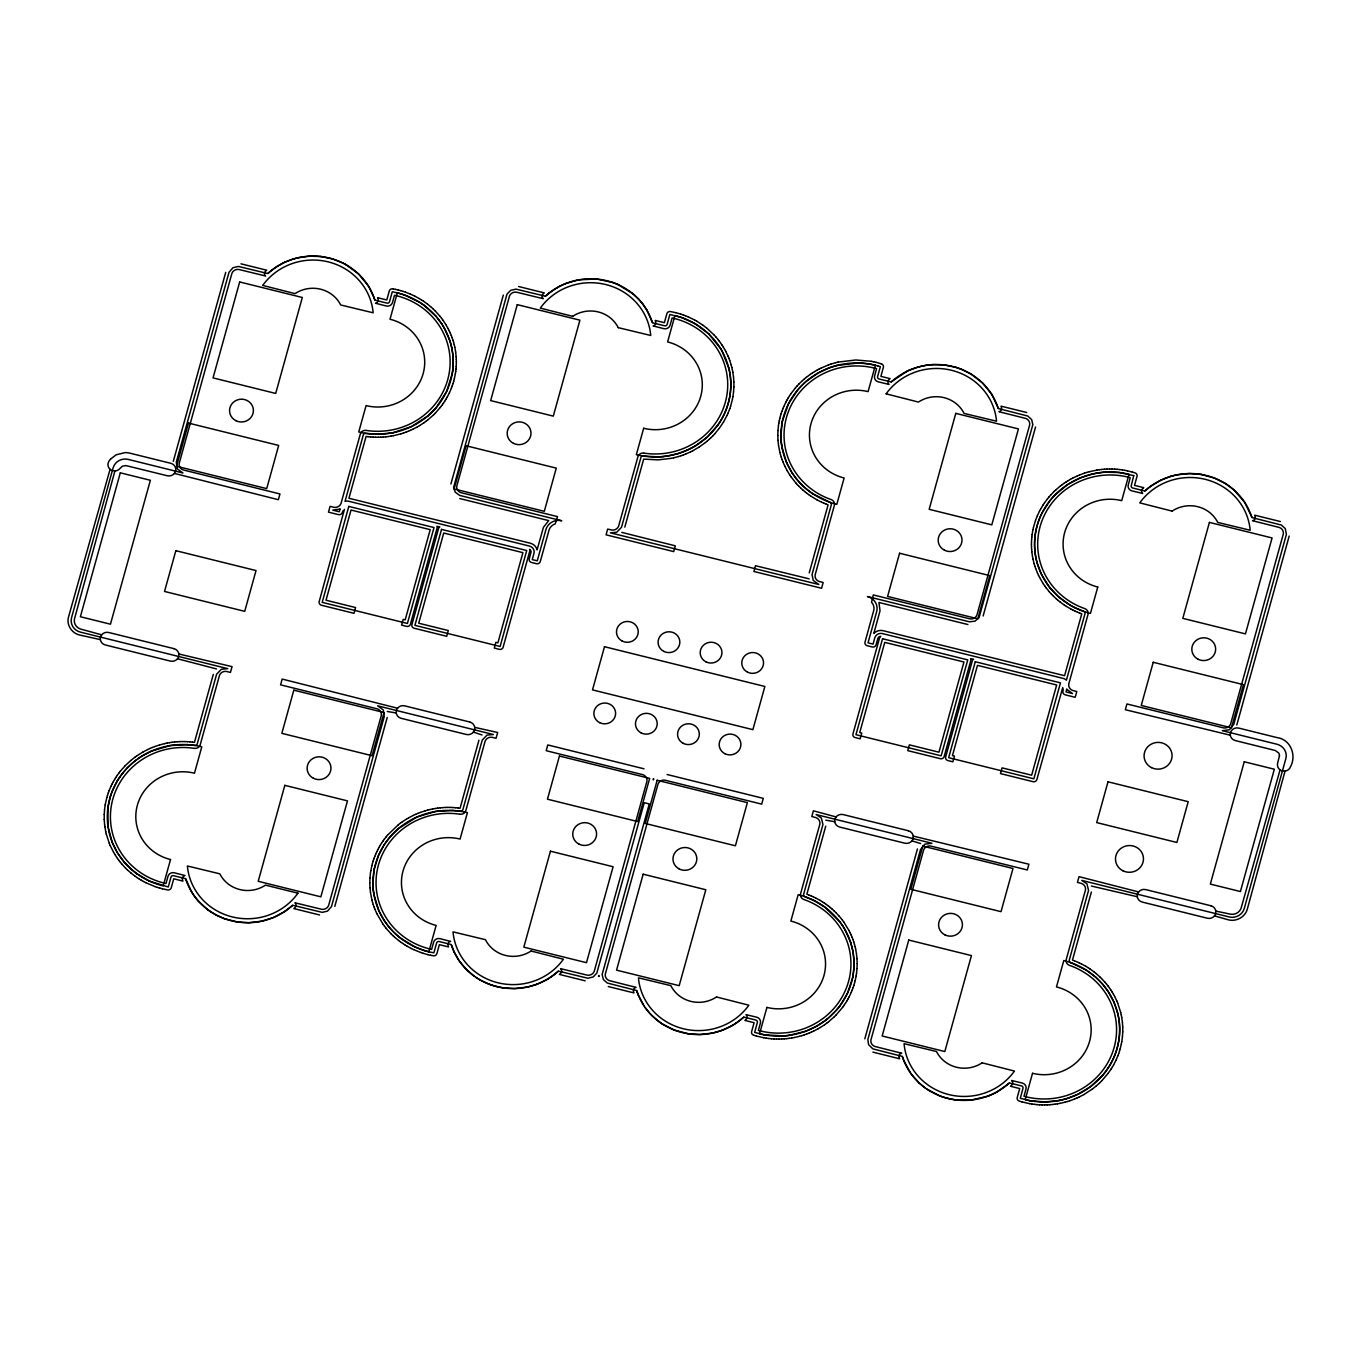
<?xml version="1.0" encoding="UTF-8"?>
<svg xmlns="http://www.w3.org/2000/svg" width="1361" height="1361" viewBox="0 0 1361 1361"><rect width="100%" height="100%" fill="white"/><g stroke="black" fill="none" stroke-linecap="round" stroke-linejoin="round"><path stroke-width="1.5" d="M104.219 814.61L104.236 819.373M369.801 882.796L369.954 878.032M372.914 882.813L374.326 868.811M453.196 364.153L452.856 354.796M456.343 361.856L456.19 366.619M733.902 386.864L733.885 382.101M777.811 435.367L777.965 430.603M780.925 435.384L782.32 421.4M854.027 965.987L854.062 963.656M857.175 963.69L857.022 968.454M1031.451 544.4L1031.485 542.086M1122.757 1031.859L1122.74 1027.096M104.236 814.49L104.542 809.727M453.077 366.5L453.196 364.187M733.902 386.983L733.579 391.747M854.027 966.021L853.092 975.344M1031.485 541.95L1031.604 539.636M1122.757 1031.995L1122.434 1036.759M369.971 877.896L370.447 873.15M452.89 368.848L453.077 366.534M455.986 369.069L456.173 366.755M777.965 430.467L778.441 425.721M857.022 968.59L856.528 973.336M1031.604 539.5L1031.808 537.187M104.559 809.591L105.188 804.861M107.927 807.6L107.961 826.331L112.18 842.221M452.618 371.179L452.89 368.882M455.697 371.502L455.969 369.188M733.562 391.883L732.933 396.612M1031.808 537.068L1032.08 534.754M1122.434 1036.878L1121.787 1041.607M1279.442 755.899L1277.639 763.113A6.737 6.448 -3.8 0 0 1282.419 770.972A6.737 6.448 -3.8 0 0 1290.67 766.345C1296.744 754.93 1290.347 739.244 1276.958 737.577L1238.714 728.084A6.737 6.448 -3.8 0 0 1230.463 732.711A6.737 6.448 -3.8 0 0 1235.244 740.554L1275.24 750.489L1278.694 752.99A5.682 5.427 -3.8 0 1 1279.442 755.899M107.927 807.566L110.479 796.1M370.464 873.013L370.821 870.717M452.26 373.509L452.601 371.213M455.34 373.918L455.68 371.621M778.458 425.585L778.815 423.288M856.171 975.752L856.511 973.455M1032.097 534.618L1032.897 529.922M105.222 804.742L106.787 797.665M452.243 373.543L446.612 391.509L436.286 407.517M455.306 374.054L454.353 378.732M370.838 870.598L371.791 865.919M732.473 399.028L732.899 396.731M778.832 423.169L779.258 420.889M852.649 977.657L853.092 975.378M856.154 975.888L855.184 980.566M1121.328 1044.023L1121.77 1041.743M374.326 868.794L378.579 855.303L384.159 844.807M732.456 399.147L730.636 406.156M779.292 420.753L779.802 418.49M782.337 421.366L788.58 403.571L797.869 389.705M852.649 977.691L847.444 993.343L840.094 1005.592M864.813 1038.851L917.45 848.924M1032.931 529.786L1033.441 527.524M1121.311 1044.159L1120.188 1048.804M453.74 381.114L454.319 378.868M371.825 865.783L372.421 863.537M779.819 418.354L780.414 416.109M854.572 982.948L855.15 980.686M1033.475 527.387L1035.517 520.446M173.306 461.328L225.722 272.37M213.32 674.341L194.453 742.357L192.599 742.119M397.344 292.853L390.012 319.24A46.682 44.59 -3.8 0 1 423.152 373.594A46.682 44.59 -3.8 0 1 366.075 405.595L358.743 431.964A75.195 71.844 -3.8 0 0 450.712 380.434A75.195 71.844 -3.8 0 0 397.344 292.853L392.274 291.781L389.535 301.683A2.076 1.973 -3.8 0 1 387 303.112L375.959 300.373A2.076 1.973 -3.8 0 1 374.513 299.063L374.02 297.617M450.899 484.023L503.315 295.065M334.806 906.409L387.222 717.451M478.936 740.197L460.069 808.23L458.215 807.975M428.817 951.798L436.132 925.412A46.682 44.59 -3.8 0 1 403.009 871.057A46.682 44.59 -3.8 0 1 460.086 839.056L467.401 812.67A75.195 71.844 -3.8 0 0 375.432 864.218A75.195 71.844 -3.8 0 0 428.817 951.798L424.122 950.471M624.801 527.132L643.685 459.116L658.316 459.865L671.024 458.385M809.234 572.862L828.1 504.846L826.365 504.199M875.395 365.241L868.08 391.628A46.682 44.59 -3.8 0 0 811.003 423.628A46.682 44.59 -3.8 0 0 844.126 477.983L836.811 504.37A75.195 71.844 -3.8 0 1 783.443 416.789A75.195 71.844 -3.8 0 1 875.395 365.241L868.199 363.812M825.736 826.178L806.869 894.211L808.604 894.857M983.135 615.989L1035.551 427.031M1091.369 892.05L1072.485 960.066L1074.237 960.713M1236.792 725.022L1289.19 536.064M106.838 797.546L107.485 795.317M453.043 383.479L453.706 381.233M372.455 863.401L373.101 861.173M780.448 415.973L781.112 413.744M853.874 985.313L854.538 983.067M1119.491 1051.168L1120.154 1048.94M107.536 795.181L108.268 792.97M110.496 796.066L112.061 791.643M452.26 385.809L453.009 383.598M373.152 861.054L373.884 858.842M729.853 408.504L730.602 406.293M781.146 413.625L781.877 411.413M853.092 987.644L853.84 985.432M1118.708 1053.499L1119.457 1051.287M108.319 792.851L109.118 790.656M451.41 388.123L452.226 385.929M373.935 858.706L374.734 856.528M729.819 408.623L728.067 413.098M781.929 411.277L782.745 409.1M852.241 989.957L853.058 987.763M1035.568 520.31L1037.32 515.836M1117.857 1055.813L1118.674 1053.635M109.169 790.537L111.075 786.114M112.061 791.609L117.284 780.976M451.359 388.242L449.47 392.666M374.785 856.392L375.67 854.232M782.779 408.963L783.664 406.803M851.305 992.237L852.19 990.076M1117.806 1055.932L1115.918 1060.355M375.721 854.113L376.691 851.986M727.063 415.36L728.016 413.217M783.732 406.684L785.773 402.329M1037.371 515.717L1039.413 511.362M1041.182 514.747C1034.122 529.667 1032.608 547.122 1037.167 562.995M851.254 992.356L849.213 996.728M111.126 785.995L112.163 783.902M449.402 392.785L447.208 397.072M376.742 851.867L377.78 849.757M726.995 415.479L723.576 421.91M1041.199 514.713L1042.237 512.604M1115.867 1060.474L1113.655 1064.778M112.214 783.783L113.32 781.707M377.831 849.638L378.936 847.563M785.824 402.21L786.93 400.134M1039.481 511.243L1040.587 509.167M1042.237 512.587L1049.977 500.593M848.039 998.906L849.145 996.847M113.388 781.588L114.562 779.564M445.966 399.232L447.14 397.191M379.004 847.461L380.178 845.419M786.998 400.032L788.172 397.99M1040.638 509.065L1043.121 504.914M846.814 1001.067L847.988 999.025M1109.708 1065.493C1119.065 1050.012 1122.093 1030.804 1117.687 1013.23M1112.43 1066.922L1113.604 1064.88M114.63 779.445L115.872 777.454M117.301 780.959L118.543 778.951M444.656 401.342L445.898 399.334M380.246 845.3L381.488 843.31M723.508 422.029L719.425 428.12M788.24 397.871L789.482 395.881M845.504 1003.176L846.746 1001.169M1109.691 1065.527L1105.727 1071.464M1111.12 1069.031L1112.362 1067.041M115.94 777.335L117.25 775.379M118.56 778.934L119.87 776.961M443.278 403.417L444.588 401.444M381.556 843.191L382.866 841.234M384.176 844.79L389.875 837.134M718.251 424.513C729.564 408.385 733.664 387.358 728.833 368.219M789.55 395.762L790.86 393.805M1043.189 504.795L1044.499 502.838M844.109 1005.252L845.419 1003.278M1111.035 1069.151L1108.279 1073.131M117.318 775.26L118.696 773.354M119.887 776.944L122.728 773.116M441.832 405.442L443.21 403.519M382.951 841.132L384.312 839.21M718.234 424.53L707.176 437.119L695.505 445.796M790.945 393.703L795.419 387.868M653.858 779.019L653.263 779.87L653.178 778.849M598.398 976.313L598.993 975.463L599.095 976.483M1044.585 502.736L1047.477 498.841M842.663 1007.276L844.041 1005.354M118.781 773.252L120.227 771.364M440.318 407.415L441.747 405.544M384.397 839.108L385.844 837.236M719.34 428.222L714.661 433.921M840.077 1005.626L837.117 1009.352M842.578 1007.378L836.198 1014.898M1104.264 1073.353L1105.693 1071.481M1108.211 1073.234L1101.815 1080.753M120.295 771.262L125.178 765.733M122.745 773.099L127.492 767.706M440.232 407.517L435.35 413.063M385.929 837.134L387.426 835.297M1047.562 498.738L1049.059 496.901M1049.994 500.559L1054.741 495.166M1102.733 1075.207L1104.23 1073.387M174.429 473.424L278.359 499.708L279.958 493.958L183.157 469.919A6.227 5.937 -3.8 0 1 179.193 463.42L231.931 273.289A6.227 5.937 -3.8 0 1 238.753 269.461L265.616 276.011A3.368 3.215 -3.8 0 1 265.514 271.23L266.671 270.193L240.982 263.83M101.667 634.838L80.333 628.986A9.34 8.915 -3.8 0 1 74.396 619.238L114.902 470.991M177.525 658.758L216.535 668.949M344.418 509.405L319.189 601.613A3.113 2.977 -3.8 0 0 321.4 605.237L353.979 613.318L355.578 607.55L326.011 600.218L351.019 510.035L430.212 529.667L405.187 619.85L403.179 619.357L401.58 625.107L406.599 626.366A3.113 2.977 -3.8 0 0 410.41 624.223L437.017 528.289A3.113 2.977 -3.8 0 0 436.847 526.282L439.824 526.928A3.113 2.977 -3.8 0 0 438.514 528.663L411.907 624.597A3.113 2.977 -3.8 0 0 414.118 628.221L446.697 636.302L448.296 630.534L418.729 623.219L443.737 533.019L522.913 552.651L497.905 642.851L495.897 642.341L494.298 648.108L499.317 649.35A3.113 2.977 -3.8 0 0 503.128 647.207L529.735 551.273A3.113 2.977 -3.8 0 0 529.667 549.555L529.565 549.317A3.113 2.977 -3.8 0 1 531.028 552.311L529.242 558.844A3.113 2.977 -3.8 0 0 531.453 562.467L536.455 563.709A3.113 2.977 -3.8 0 0 540.266 561.583L549.215 529.514A9.85 9.408 -3.8 0 1 555.254 523.866L557.551 516.636L460.75 492.597A6.227 5.937 -3.8 0 1 456.786 486.115L509.524 295.966A6.227 5.937 -3.8 0 1 516.346 292.156L543.209 298.688A3.368 3.215 -3.8 0 1 543.107 293.925L544.264 292.887L518.575 286.508M436.269 407.551L427.762 416.024M397.548 708.213L282.169 679.071L280.57 684.838L377.371 708.877A6.227 5.937 -3.8 0 1 381.335 715.359L328.596 905.507A6.227 5.937 -3.8 0 1 321.774 909.318L294.912 902.785A3.368 3.215 -3.8 0 1 295.014 907.549L293.857 908.587L319.563 914.966M473.407 732.116L482.015 734.957M387.511 835.195L398.246 824.834M389.892 837.1L398.399 828.611M795.505 387.766L797.07 385.997M797.886 389.671L804.572 382.781M1049.144 496.799L1050.709 495.03M836.062 816.94L813.402 810.799L811.802 816.549L815.902 817.604A6.227 5.937 -3.8 0 1 819.866 824.103L800.591 893.735A5.189 4.951 -3.8 0 0 803.568 899.383A7.503 7.162 -3.8 0 0 804.113 899.587A72.082 68.867 -3.8 0 1 847.546 984.769A72.082 68.867 -3.8 0 1 760.374 1030.923L758.383 1030.396L760.408 1023.098A5.189 4.951 -3.8 0 0 756.835 1017.228L745.964 1014.625A3.368 3.215 -3.8 0 1 746.066 1019.389L744.909 1020.427L754.096 1022.706L751.595 1031.74A3.113 2.977 -3.8 0 0 753.433 1035.143L753.807 1035.279M911.938 840.86L920.682 843.548M837.1 1009.386L828.594 1017.858M1138.613 891.948L1079.018 876.654L1077.436 882.404L1081.519 883.459A6.227 5.937 -3.8 0 1 1085.483 889.958L1066.241 959.454A5.189 4.951 -3.8 0 0 1069.185 965.238A7.503 7.162 -3.8 0 0 1069.729 965.442A72.082 68.867 -3.8 0 1 1113.162 1050.624A72.082 68.867 -3.8 0 1 1026.007 1096.779L1023.999 1096.251L1026.024 1088.953A5.189 4.951 -3.8 0 0 1022.451 1083.101L1011.58 1080.481A3.368 3.215 -3.8 0 1 1011.682 1085.244L1010.525 1086.282L1019.712 1088.562L1017.194 1097.647A3.113 2.977 -3.8 0 0 1019.049 1100.998L1021.873 1101.866M1214.488 915.868L1228.285 919.815C1236.111 921.941 1245.23 917.127 1247.305 909.148L1285.039 771.109M1102.716 1075.241L1090.416 1086.741M712.96 435.741L714.576 434.023M797.172 385.895L798.788 384.159M1050.811 494.928L1054.214 491.423M433.581 414.833L435.265 413.149M125.263 765.631L130.673 760.578M127.509 767.689L134.637 761.224M711.174 437.527L712.858 435.843M798.89 384.057L802.395 380.672M1054.758 495.149L1067.824 484.431L1080.804 477.694M834.412 1016.667L836.096 1014.983M1100.028 1082.522L1101.712 1080.855M433.478 414.935L427.898 419.817M709.336 439.246L711.071 437.613M621.739 532.372L675.328 545.846L673.729 551.596L606.07 534.822L607.669 529.072L611.769 530.058A6.227 5.937 -3.8 0 0 618.592 526.231L637.952 456.615A5.189 4.951 -3.8 0 1 643.685 453.094M1054.299 491.321L1056.051 489.705M834.327 1016.752L828.73 1021.652M1099.943 1082.624L1096.303 1085.908M1008.144 1084.019L1008.535 1083.662A2.076 1.973 -3.8 0 1 1010.474 1083.203L1021.516 1085.925A2.076 1.973 -3.8 0 1 1022.979 1088.341L1020.291 1098.276L1029.971 1100.692M707.448 440.896L709.234 439.331M802.497 380.57L804.3 379.004M804.589 382.764L806.392 381.199M1056.136 489.603L1059.879 486.438M1008.144 1084.019L997.052 1091.845M1147.68 488.582L1145.707 490.283A2.076 1.973 -3.8 0 1 1143.767 490.743L1132.726 488.021A2.076 1.973 -3.8 0 1 1131.263 485.605L1133.764 475.618M427.728 416.058L411.464 426.588L392.904 432.764M130.775 760.493L134.637 757.431M705.491 442.495L707.346 440.981M804.402 378.919L806.239 377.405M806.41 381.165L818.352 372.897L829.444 367.776M398.416 828.594L416.908 817.042M826.722 1019.406L828.56 1017.875M1096.2 1085.993L1092.356 1089.055M271.451 270.465L268.661 272.812A2.076 1.973 -3.8 0 1 266.722 273.289L238.396 266.433L233.037 267.675L229.039 272.217L176.318 462.077L177.287 468.899L182.952 472.982L128.308 459.423A12.453 11.892 -3.8 0 0 113.082 467.963L71.572 617.622A12.453 11.892 -3.8 0 0 80.401 632.116L227.78 668.659L221.435 669.221L216.637 674.171L197.209 743.974A2.076 1.973 -3.8 0 1 194.844 745.437L192.156 745.062M549.044 293.142L546.254 295.507A2.076 1.973 -3.8 0 1 544.315 295.966L515.989 289.127L510.715 290.318L506.99 294.095L453.604 487.442L455.374 492.325L459.712 495.421L561.77 520.77A12.964 12.385 -3.8 0 0 545.914 529.65L537.255 560.834L532.253 559.592L533.971 553.349A6.227 5.937 -3.8 0 0 529.565 546.101L348.637 501.239A6.227 5.937 -3.8 0 0 345.031 501.392L363.319 434.805A2.076 1.973 -3.8 0 1 365.684 433.359L378.205 434.261M1147.697 488.565L1150.998 486.03M271.468 270.448L276.555 266.807M549.061 293.142L550.712 291.883M553.876 974.833L557.483 971.839A2.076 1.973 -3.8 0 1 559.422 971.363L587.85 978.219L593.124 976.977L596.798 973.149L644.246 802.684L649.265 803.943L602.123 974.561L603.399 979.597L607.295 983.033L635.621 990.247A2.076 1.973 -3.8 0 1 637.067 991.557L637.22 992.05M739.312 1020.801L742.919 1017.807A2.076 1.973 -3.8 0 1 744.858 1017.33L755.899 1020.069A2.076 1.973 -3.8 0 1 757.362 1022.485L754.657 1032.404L764.355 1034.836M425.908 421.349L427.796 419.903M343.244 510.494L342.309 512.485A3.113 2.977 -3.8 0 1 338.498 514.628L328.477 512.144L330.077 506.377L334.177 507.364A6.227 5.937 -3.8 0 0 340.999 503.536L360.359 433.921A5.189 4.951 -3.8 0 1 366.092 430.399M134.671 761.207L138.533 758.332M705.389 442.58L699.333 446.935M806.341 377.32L810.305 374.394M398.348 824.749L400.253 823.286M1059.981 486.353L1061.886 484.89M824.8 1020.869L826.688 1019.423M826.739 1023.183L828.628 1021.737M553.859 974.833L550.473 977.266M739.295 1020.818L735.91 1023.251M550.712 291.866L556.836 287.834M423.849 422.829L425.789 421.434M134.739 757.345L136.678 755.95M400.355 823.218L402.295 821.823M1061.988 484.822L1063.945 483.427M824.766 1020.903L816.634 1026.16M824.681 1024.663L826.62 1023.268M1090.382 1086.758L1077.912 1094.278L1066.497 1098.684M1092.254 1089.123L1083.849 1094.567M1151.015 486.03L1160.933 480.144L1170.766 476.35M284.857 911.411L291.866 905.967A2.076 1.973 -3.8 0 1 293.806 905.507L322.234 912.363L327.508 911.121L331.489 906.562L384.227 716.669L383.241 709.881L377.626 705.815L493.397 734.532L487.051 735.076L482.253 740.044L462.825 809.829A2.076 1.973 -3.8 0 1 460.46 811.292L457.772 810.918M423.747 422.914L419.596 425.585M136.798 755.882L143.126 751.918M138.567 758.315L142.633 755.678M810.407 374.309L812.398 372.982M402.414 821.738L406.548 819.05M1064.047 483.342L1066.037 482.015M824.579 1024.748L820.428 1027.419M284.84 911.411L273.765 917.399L261.669 921.21M550.456 977.283L547.82 978.95M735.893 1023.251L731.435 1025.99M276.572 266.79L282.935 263.149M812.517 372.897L814.541 371.621M699.231 447.003L692.766 450.763M1066.156 481.93L1068.198 480.654M547.803 978.967L545.999 980.022M417.402 426.861L419.477 425.653M142.65 755.661L151.292 751.187M814.661 371.553L816.736 370.345M693.395 447.02L695.471 445.813M406.667 818.982L408.742 817.774M1068.3 480.586L1070.392 479.378M818.233 1028.695L820.309 1027.487M556.853 287.834L559.592 286.32M545.982 980.022L536.438 984.428M731.418 1026.007L721.874 1030.396M997.035 1091.862L993.309 1093.785M417.283 426.929L412.893 429.208M816.855 370.277L818.982 369.137M691.252 448.177L693.361 447.037M143.245 751.85L147.634 749.571M408.861 817.706L413.251 815.426M1070.495 479.31L1072.621 478.17M816.6 1026.177L805.542 1031.281M818.114 1028.763L813.725 1031.043M1083.747 1094.618L1079.341 1096.915M559.609 286.303L565.342 283.666M819.101 369.086L821.244 367.997M691.218 448.194L686.846 450.287M690.486 451.903L692.647 450.831M1072.74 478.119L1077.214 475.976M282.952 263.149L284.84 262.248M907.277 371.111L892.067 381.25A2.076 1.973 -3.8 0 1 890.111 381.709L879.087 378.987A2.076 1.973 -3.8 0 1 877.607 376.572L880.363 366.653L877.777 365.888M907.294 371.111L909.199 370.243M992.356 1094.244L993.292 1093.802M410.58 430.28L412.774 429.276M821.381 367.946L828.288 365.02M690.367 451.954L685.825 453.962M147.754 749.52L149.948 748.499M413.37 815.375L415.564 814.371M811.411 1032.114L813.606 1031.111M1077.027 1097.97L1079.222 1096.966M284.857 262.231L292.717 259.202M992.339 1094.244L989.447 1095.503M909.216 370.226L918.148 367.028M408.232 431.284L410.461 430.331M686.812 450.304L679.99 452.941M150.067 748.448L152.296 747.512M151.309 751.17L170.057 745.59L187.223 744.637M1077.334 475.908L1079.562 474.972M415.7 814.303L417.912 813.368M416.942 817.025L435.673 811.445L452.839 810.493M809.063 1033.118L811.292 1032.165M1074.68 1098.973L1076.908 1098.038M565.359 283.666L578.527 279.856M989.447 1095.503L987.491 1096.251M405.85 432.203L408.113 431.335M683.443 454.88L685.706 454.013M152.415 747.461L154.678 746.594M1079.681 474.921L1084.343 473.203M1080.838 477.677L1092.492 474.002M418.048 813.317L420.294 812.449M806.682 1034.037L808.944 1033.169M1074.561 1099.025L1069.899 1100.743M536.421 984.428L527.285 987.065M721.857 1030.396L712.722 1033.05M987.474 1096.268L971.022 1100.062L955.15 1099.824M403.451 433.053L405.731 432.254M828.424 364.969L830.703 364.17M829.478 367.759L836.454 365.565M681.044 455.731L683.324 454.931M154.797 746.543L159.526 744.977M420.43 812.398L425.142 810.833M805.508 1031.281L788.87 1035.398M804.283 1034.87L806.563 1034.071M401.002 433.819L403.315 433.087M830.839 364.136L835.603 362.706M677.642 453.672L679.956 452.958M678.595 456.496L680.908 455.782M1084.479 473.169L1086.776 472.437M801.833 1035.653L804.147 1034.921M1067.466 1101.508L1069.763 1100.777M292.734 259.202L297.821 257.807M1170.783 476.35L1176.942 474.819M400.883 433.853L393.567 435.673M677.608 453.689L668.064 455.884M678.476 456.547L673.661 457.806M1086.912 472.403L1089.242 471.74M159.662 744.926L164.477 743.667M425.278 810.799L427.609 810.135M799.383 1036.333L801.714 1035.687M1066.463 1098.701L1059.351 1100.454M1065 1102.206L1067.33 1101.542M918.165 367.028L926.433 365.241M835.739 362.672L838.087 362.094M836.488 365.548L858.383 362.979M1089.378 471.706L1096.745 470.123M427.728 810.101L430.093 809.523M799.247 1036.384L794.399 1037.49M1064.863 1102.24L1060.015 1103.363M297.838 257.807L309.355 256.174L320.992 256.531M838.223 362.06L855.865 359.984L871.142 361.294M671.16 458.351L673.525 457.84M1092.526 474.002L1099.739 472.675M164.596 743.633L166.978 743.123M430.212 809.489L432.594 808.978M261.652 921.21L249.063 922.707L237.426 921.975M527.268 987.065L514.679 988.562L503.06 987.831M712.705 1033.05L700.098 1034.53L688.479 1033.816M1176.959 474.819L1189.582 473.526L1201.185 474.445M392.87 432.764L378.239 434.261M391.032 436.132L393.431 435.69M167.097 743.089L169.496 742.664M432.73 808.961L435.112 808.519M791.881 1037.95L794.263 1037.524M1059.317 1100.471L1044.687 1101.951M1057.497 1103.822L1059.879 1103.38M578.544 279.856L596.492 279.005L612.977 282.544M388.514 436.507L390.913 436.149M668.03 455.901L663.198 456.547M1096.881 470.106L1099.28 469.749M169.632 742.647L172.03 742.272M435.248 808.502L437.647 808.145M789.346 1038.341L791.745 1037.984M1054.962 1104.196L1057.361 1103.839M926.45 365.241L932.761 364.595M385.963 436.813L388.378 436.524M1099.416 469.732L1101.832 469.443M1099.773 472.675L1104.639 472.182M172.166 742.255L174.565 741.983M437.783 808.128L440.181 807.839M788.836 1035.415L783.987 1035.908M786.794 1038.647L789.21 1038.358M1052.41 1104.503L1054.826 1104.213M383.411 437.034L385.826 436.83M663.164 456.547L658.282 456.888M1101.968 469.426L1104.383 469.222M174.701 741.966L177.117 741.762M440.318 807.822L442.733 807.617M784.242 1038.868L786.658 1038.647M1049.858 1104.724L1052.274 1104.52M380.859 437.17L383.275 437.034M1104.52 469.205L1106.935 469.086M1104.673 472.182L1119.371 472.522L1133.73 475.601M177.253 741.745L179.686 741.609M442.869 807.6L445.302 807.464M783.953 1035.908L764.389 1034.836M781.69 1039.004L784.106 1038.868M1047.307 1104.86L1049.722 1104.741M932.778 364.595L944.398 364.969L955.762 367.317M378.29 437.238L380.723 437.187M658.248 456.888L643.277 456.037A2.076 1.973 -3.8 0 0 640.912 457.5L621.501 527.302L616.686 532.253L610.357 532.814L818.88 584.515L813.215 580.432L812.041 574.546L831.35 504.727A2.076 1.973 -3.8 0 0 830.04 502.345L812.466 493.567M1107.071 469.069L1109.504 469.018M179.822 741.609L182.238 741.558M445.438 807.464L447.854 807.413M779.121 1039.072L781.554 1039.004M1044.738 1104.928L1047.17 1104.877M375.721 437.221L378.154 437.238M1109.64 469.018L1112.056 469.035M182.374 741.558L184.807 741.575M447.99 807.413L450.423 807.43M776.553 1039.055L778.985 1039.072M1044.653 1101.951L1030.005 1100.692M1042.186 1104.911L1044.602 1104.928M858.417 362.979L868.165 363.812M373.169 437.119L375.585 437.221M1112.192 469.035L1114.625 469.137M184.943 741.575L187.359 741.66M450.559 807.43L452.975 807.532M774.001 1038.953L776.433 1039.055M1039.617 1104.809L1042.05 1104.911M1114.761 469.137L1117.177 469.307M370.617 436.949L373.033 437.119M187.495 741.677L189.911 741.847M187.257 744.637L192.122 745.062M453.111 807.532L455.544 807.702M452.873 810.493L457.738 810.918M771.449 1038.783L773.865 1038.953M1037.065 1104.639L1039.481 1104.809M1117.313 469.324L1119.729 469.562M368.065 436.694L370.481 436.932M190.047 741.847L192.462 742.102M455.663 807.719L458.079 807.958M768.897 1038.511L771.313 1038.766M1034.513 1104.383L1036.929 1104.622M321.009 256.531L332.373 258.879L343.108 263.132M1119.865 469.579L1122.264 469.902M367.929 436.677L366.092 436.422L348.926 498.262L530.501 543.26A9.323 8.915 -3.8 0 1 537.085 549.895L543.43 527.319L548.704 520.6L459.763 498.551M766.362 1038.188L768.761 1038.511M1031.978 1104.043L1034.377 1104.366M955.133 1099.824L946.865 1098.174M237.409 921.975L224.157 918.573M503.043 987.831L495.812 986.334M688.462 1033.816L674.222 1030.039M393.074 288.889L392.887 288.855A3.113 2.977 -3.8 0 0 389.314 290.897L386.796 299.981L377.609 297.702L378.069 299.148A3.368 3.215 -3.8 0 1 375.517 303.248L386.337 306.021A5.189 4.951 -3.8 0 0 392.495 302.567L394.52 295.269L396.544 295.728A72.082 68.867 -3.8 0 1 448.535 376.402A72.082 68.867 -3.8 0 1 366.466 430.467M1122.4 469.919L1124.781 470.328M763.844 1037.763L766.226 1038.154M1029.46 1103.618L1031.842 1104.026M1201.202 474.445L1214.386 478.051L1225.615 483.682M871.278 361.311L873.643 361.788M393.21 288.923L395.575 289.383M1124.918 470.345L1127.282 470.821M164.953 889.396L167.845 889.958A3.113 2.977 -3.8 0 0 171.214 887.882L173.749 878.798L182.918 881.077L182.459 879.648A3.368 3.215 -3.8 0 1 185.011 875.531L174.191 872.758A5.189 4.951 -3.8 0 0 168.032 876.212L166.008 883.51L164.001 883.051A72.082 68.867 -3.8 0 1 112.01 802.395A72.082 68.867 -3.8 0 1 194.062 748.329M430.569 955.252L433.478 955.813A3.113 2.977 -3.8 0 0 436.83 953.755L439.365 944.67L448.535 946.933L448.075 945.504A3.368 3.215 -3.8 0 1 450.644 941.387L439.807 938.631A5.189 4.951 -3.8 0 0 433.649 942.067L431.624 949.383L429.617 948.906A72.082 68.867 -3.8 0 1 377.626 868.25A72.082 68.867 -3.8 0 1 459.678 814.184M763.708 1037.745L756.376 1036.044M1029.324 1103.601L1022.009 1101.9M675.668 312.656L670.327 311.533A3.113 2.977 -3.8 0 0 666.907 313.591L664.389 322.676L655.202 320.396L655.662 321.825A3.368 3.215 -3.8 0 1 653.11 325.942L663.947 328.716A5.189 4.951 -3.8 0 0 670.088 325.262L672.113 317.964L674.137 318.423A72.082 68.867 -3.8 0 1 726.128 399.079A72.082 68.867 -3.8 0 1 644.059 453.145M873.779 361.805L876.127 362.349M395.711 289.417L398.075 289.961M1127.418 470.838L1132.233 472.046M162.469 888.818L164.817 889.362M428.834 951.798L433.87 952.853L436.626 942.952A2.076 1.973 -3.8 0 1 439.161 941.54L450.185 944.279A2.076 1.973 -3.8 0 1 451.631 945.589L454.047 951.73M428.086 954.69L430.433 955.235M1026.704 412.502L1001.015 406.139L1001.475 407.568A3.368 3.215 -3.8 0 1 998.906 411.685L1025.718 418.439A6.227 5.937 -3.8 0 1 1029.665 424.938L976.926 615.07A6.227 5.937 -3.8 0 1 970.104 618.898L873.286 594.927L871.533 602.294A9.85 9.408 -3.8 0 1 873.864 610.017L865.018 642.103A3.113 2.977 -3.8 0 0 867.229 645.726L872.248 646.968A3.113 2.977 -3.8 0 0 876.042 644.825L877.879 638.309A3.113 2.977 -3.8 0 1 880.669 636.37L880.499 636.54A3.113 2.977 -3.8 0 0 879.546 638.003L852.939 733.953A3.113 2.977 -3.8 0 0 855.15 737.577L860.152 738.819L861.751 733.052L859.744 732.558L884.769 642.375L963.945 662.007L938.937 752.191L909.369 744.858L907.77 750.626L940.349 758.706A3.113 2.977 -3.8 0 0 944.143 756.563L970.767 660.629A3.113 2.977 -3.8 0 0 970.58 658.622L973.574 659.268A3.113 2.977 -3.8 0 0 972.264 661.004L945.657 756.937A3.113 2.977 -3.8 0 0 947.851 760.561L952.87 761.803L954.469 756.053L952.462 755.559L977.487 665.359L1056.663 684.991L1031.655 775.192L1002.07 767.859L1000.488 773.609L1033.05 781.69A3.113 2.977 -3.8 0 0 1036.861 779.547L1062.754 687.509M572.624 316.33L540.317 308.096A60.684 57.962 -3.8 0 1 605.849 284.568A60.684 57.962 -3.8 0 1 650.745 335.486L618.319 327.661M1280.344 521.535L1254.655 515.173L1255.114 516.602A3.368 3.215 -3.8 0 1 1252.562 520.719L1279.357 527.473A6.227 5.937 -3.8 0 1 1283.321 533.971L1230.582 724.103A6.227 5.937 -3.8 0 1 1223.743 727.931L1126.925 703.96L1125.326 709.71L1230.293 735.212M1172.076 511.107L1139.769 502.872A60.684 57.962 -3.8 0 1 1205.302 479.344A60.684 57.962 -3.8 0 1 1250.181 530.246L1217.772 522.437A31.048 29.653 -3.8 0 0 1172.093 511.124M967.892 624.529L878.934 602.481L880.04 610.783L873.864 633.409A9.323 8.915 -3.8 0 1 883.034 630.67L1064.591 675.702L1081.757 613.879L1080.005 613.233M643.991 768.795L547.785 744.943L546.186 750.694L643.004 774.732A6.227 5.937 -3.8 0 1 646.951 781.231L594.213 971.363A6.227 5.937 -3.8 0 1 587.391 975.191L560.528 968.641A3.368 3.215 -3.8 0 1 560.63 973.421L559.473 974.442L585.179 980.822M667.094 774.511L763.283 798.363L761.701 804.13L664.866 780.159A6.227 5.937 -3.8 0 0 658.043 783.97L605.305 974.102A6.227 5.937 -3.8 0 0 609.269 980.6L636.063 987.371A3.368 3.215 -3.8 0 0 633.511 991.488L633.971 992.918L608.282 986.555M531.113 951.016L563.42 959.233A60.684 57.962 -3.8 0 1 497.888 982.761A60.684 57.962 -3.8 0 1 453.009 931.86L485.418 939.685A31.048 29.653 -3.8 0 0 531.096 950.982M716.549 996.984L748.856 1005.218A60.684 57.962 -3.8 0 1 683.324 1028.746A60.684 57.962 -3.8 0 1 638.428 977.827L670.854 985.653A31.048 29.653 -3.8 0 0 716.532 996.95M982.166 1062.839L1014.472 1071.073A60.684 57.962 -3.8 0 1 948.94 1094.601A60.684 57.962 -3.8 0 1 904.061 1043.683L936.47 1051.509A31.048 29.653 -3.8 0 0 982.149 1062.822M876.263 362.383L881.043 363.727M875.412 365.258L877.743 365.871M675.788 312.69L680.568 314.034M398.195 289.995L400.542 290.608M397.361 292.853L404.353 294.946M427.949 954.656L423.169 953.312M160.003 888.172L162.333 888.784M946.848 1098.174L942.816 1096.966M495.795 986.334L491.763 985.126M1132.369 472.08L1135.193 472.93A3.113 2.977 -3.8 0 1 1137.047 476.299L1134.53 485.384L1143.716 487.663L1142.56 488.701A3.368 3.215 -3.8 0 0 1142.662 493.465L1131.791 490.845A5.189 4.951 -3.8 0 1 1128.218 484.992L1130.242 477.694L1128.235 477.167A72.082 68.867 -3.8 0 0 1041.08 523.322A72.082 68.867 -3.8 0 0 1084.513 608.503A7.503 7.162 -3.8 0 1 1085.057 608.707A5.189 4.951 -3.8 0 1 1088.034 614.355L1068.759 683.988A6.227 5.937 -3.8 0 0 1072.723 690.486L1076.806 691.541L1075.207 697.291L1065.187 694.808A3.113 2.977 -3.8 0 1 1062.975 691.184L1063.196 689.006M400.661 290.659L402.975 291.339M872.894 1052.121L899.587 1058.773L899.128 1057.344A3.368 3.215 -3.8 0 1 901.68 1053.227L874.885 1046.473A6.227 5.937 -3.8 0 1 870.921 1039.974L923.66 849.842A6.227 5.937 -3.8 0 1 930.499 846.015L1027.317 869.985L1028.916 864.235L913.265 836.079M753.943 1035.313L756.257 1036.01M157.553 887.44L159.866 888.138M955.779 367.317L961.734 369.409M881.162 363.778L881.554 363.897A3.113 2.977 -3.8 0 1 883.408 367.266L880.89 376.351L890.077 378.63L888.92 379.668A3.368 3.215 -3.8 0 0 889.022 384.431L878.134 381.812A5.189 4.951 -3.8 0 1 874.579 375.959L876.603 368.661L874.596 368.133A72.082 68.867 -3.8 0 0 787.441 414.288A72.082 68.867 -3.8 0 0 830.873 499.47A7.503 7.162 -3.8 0 1 831.418 499.674A5.189 4.951 -3.8 0 1 834.395 505.322L815.12 574.954A6.227 5.937 -3.8 0 0 819.084 581.453L823.167 582.508L821.568 588.258L753.909 571.484L755.508 565.717L809.2 578.867M680.704 314.068L682.984 314.833M403.111 291.39L405.391 292.139M1070.801 962.652L1070.563 962.567A2.076 1.973 -3.8 0 1 1069.253 960.185L1088.562 890.366L1086.946 883.816L1081.757 880.414L1229.085 916.94A12.453 11.892 -3.8 0 0 1244.294 908.399L1285.822 758.74A12.453 11.892 -3.8 0 0 1276.975 744.246L1222.331 730.687L1229.391 729.768L1233.764 724.324L1286.4 534.397L1285.277 528.578L1281.33 525.04L1253.005 517.843A2.076 1.973 -3.8 0 1 1251.559 516.517L1244.703 502.328L1233.934 489.926M424.088 950.454L415.02 946.95M420.753 952.496L423.05 953.261M155.137 886.64L157.417 887.406M942.799 1096.966L939.856 1095.894M491.746 985.126L488.803 984.054M612.994 282.544L617.86 284.483M683.12 314.867L685.366 315.718M405.527 292.19L410.137 293.976M404.387 294.963L419.664 302.329M1070.835 962.652L1086.112 970.019M420.634 952.462L413.693 949.638M155.018 886.606L145.797 882.694M224.14 918.573L216.484 915.17M939.839 1095.894L926.875 1089.123M674.205 1030.039L662.126 1023.846M488.786 984.054L480.263 980.039M685.502 315.752L687.73 316.671M824.017 503.247L826.246 504.148M1077.657 612.28L1079.885 613.182M1074.356 960.764L1078.899 962.703M808.74 894.909L810.969 895.81M961.751 369.409L971.091 374.105M687.849 316.722L694.569 319.954M410.256 294.027L414.731 296.103M1075.343 611.242L1077.538 612.229M821.687 502.209L823.898 503.196M811.088 895.861L813.283 896.831M149.404 881.094L168.254 886.998L170.993 877.096A2.076 1.973 -3.8 0 1 173.545 875.684L184.569 878.406A2.076 1.973 -3.8 0 1 186.015 879.733L191.782 892.187M617.877 284.483L632.899 293.789M1074.475 607.499L1083.679 611.378A2.076 1.973 -3.8 0 1 1084.989 613.76L1066.378 680.245A6.227 5.937 -3.8 0 0 1063.298 678.441L882.387 633.58A6.227 5.937 -3.8 0 0 874.766 637.85L873.047 644.093L868.029 642.834L876.671 611.667A12.964 12.385 -3.8 0 0 867.484 596.56L969.559 621.824L974.935 621.143L979.018 617.724L1032.846 424.581L1031.638 419.545L1027.691 416.007L999.365 408.81A2.076 1.973 -3.8 0 1 997.919 407.483L992.152 395.03M1073.046 610.153L1075.207 611.191M821.568 502.158L817.161 499.946M1079.018 962.754L1081.178 963.792M813.402 896.899L815.562 897.937M814.15 900.591L804.929 896.695A2.076 1.973 -3.8 0 1 803.619 894.33L822.946 824.511L821.329 817.961L816.141 814.558L931.911 843.259L924.851 844.177L920.478 849.621L867.859 1039.464L868.59 1044.687L872.911 1048.889L901.237 1056.102A2.076 1.973 -3.8 0 1 902.683 1057.429L903.891 1060.763M414.986 946.933L400.559 938.171M411.413 948.549L413.574 949.587M149.37 881.077L136.866 873.745M343.125 263.149L345.881 264.612M1074.441 607.482L1070.205 605.186M1070.818 608.979L1072.927 610.085M414.85 296.171L419.188 298.518M1081.314 963.86L1085.636 966.208M815.681 897.988L820.02 900.336M814.184 900.608L824.494 906.868M411.294 948.481L406.973 946.133M143.551 881.52L145.678 882.626M216.467 915.17L210.206 911.428M694.688 320.022L696.781 321.196M695.182 323.765L681.98 317.657L669.867 314.476L667.128 324.377A2.076 1.973 -3.8 0 1 664.593 325.789L653.552 323.067A2.076 1.973 -3.8 0 1 652.106 321.74L646.866 310.172M1070.699 608.911L1066.446 606.428M817.042 499.878L810.697 496.033M141.357 880.278L143.432 881.452M345.898 264.629L358.419 273.85L368.202 285.725M480.246 980.022L475.823 977.283M696.883 321.264L703.11 325.313M695.216 323.782L708.673 333.853M1070.171 605.169L1058.484 596.696L1050.216 588.071M419.29 298.586L421.332 299.811M1085.755 966.276L1087.796 967.518M820.122 900.404L822.163 901.645M404.812 944.823L406.854 946.065M139.196 878.968L141.238 880.21M971.091 374.105L982.557 382.985L991.608 394.146M1225.632 483.682L1226.499 484.244M1064.336 605.067L1066.343 606.36M421.451 299.896L423.441 301.189M419.681 302.346L423.662 305.034M1087.898 967.586L1089.906 968.879M1086.146 970.036L1095.758 977.249M822.282 901.731L824.29 903.023M402.703 943.445L404.693 944.755M137.087 877.59L139.077 878.9M1226.499 484.261L1233.934 489.909M661.259 1023.268L662.109 1023.829M661.242 1023.251L659.558 1022.077M210.206 911.428L207.672 909.624M1064.234 604.982L1060.27 602.106M812.432 493.55L806.665 489.228M808.638 494.587L810.595 495.948M423.56 301.274L427.524 304.132M1090.008 968.964L1093.972 971.839M824.392 903.109L826.348 904.47M400.644 942.016L402.584 943.377M135.011 876.161L136.968 877.522M925.157 1087.915L918.777 1082.641M659.541 1022.06L651.681 1015.34M474.104 976.092L466.262 969.355M703.212 325.398L707.074 328.392M806.631 493.073L808.519 494.502M423.696 305.051L436.047 316.364M826.45 904.538L828.356 905.967M824.528 906.885L839.89 921.89M398.62 940.502L400.525 941.931M134.943 872.299L136.832 873.728M134.909 876.076L131.047 873.082M207.655 909.607L198.519 901.254M1280.055 769.884L1241.011 908.502A9.34 8.915 -3.8 0 1 1230.769 914.235L1215.798 911.087M1058.314 600.541L1060.168 602.038M804.657 491.508L806.512 493.005M427.626 304.218L431.386 307.331M1094.074 971.907L1095.928 973.404M828.458 906.052L830.312 907.532M398.671 936.657L400.525 938.137M398.518 940.434L394.758 937.321M134.909 872.282L131.234 869.237M632.916 293.789L638.921 299.471M1056.408 598.925L1058.212 600.456M707.176 328.477L714.338 335.248M806.648 489.211L803.075 486.047M802.752 489.892L804.555 491.423M1096.03 973.489L1099.688 976.705M830.414 907.617L832.217 909.165M398.654 936.64L395.081 933.476M130.945 872.996L127.305 869.764M1056.306 598.84L1052.768 595.489M800.914 488.208L802.667 489.807M431.488 307.416L433.24 309.015M1095.775 977.266L1102.495 984.054M832.32 909.25L834.072 910.849M392.921 935.619L394.656 937.219M131.2 869.22L124.48 862.432M918.777 1082.624L910.696 1073.319M708.69 333.887L720.649 348.637M803.041 486.03L799.707 482.645M799.128 486.455L800.812 488.106M433.325 309.117L435.027 310.767M1099.773 976.807L1101.474 978.457M834.157 910.951L835.858 912.602M395.047 933.459L391.696 930.073M391.134 933.884L392.819 935.534M125.518 868.029L127.202 869.679M110.071 469.29L68.56 616.89C66.179 624.682 71.759 633.324 79.601 635.009L100.34 639.619M651.681 1015.323L650.269 1013.843M466.245 969.355L459.065 960.645L454.047 951.747M1051.049 593.685L1052.682 595.403M797.393 484.652L799.026 486.37M1101.559 978.542L1104.86 982.115M435.112 310.852L440.011 316.313M835.943 912.687L839.244 916.242M391.032 933.782L386.133 928.321M125.416 867.927L122.116 864.371M638.921 299.471L642.885 304.201M1049.382 591.831L1050.947 593.6M714.423 335.35L716.005 337.103M799.673 482.611L796.576 479.038M795.743 482.798L797.308 484.567M391.679 930.039L388.565 926.467M649.554 1013.077L645.08 1007.463M198.502 901.237L194.623 896.457M1049.297 591.746L1046.252 587.986M716.09 337.205L717.604 339.008M795.641 482.713L791.132 476.945M1104.945 982.2L1106.459 984.003M1102.512 984.071L1108.245 991.642M436.064 316.381L441.798 323.952M839.329 916.344L842.374 920.104M124.463 862.398L117.471 852.837L112.18 842.255M120.517 862.466L122.031 864.269M1048.736 586.183L1050.199 588.037M717.689 339.11L719.135 340.965M796.542 479.004L792.357 473.271M1106.544 984.105L1107.99 985.959M440.096 316.415L441.542 318.27M388.548 926.433L384.363 920.699M384.602 926.382L386.065 928.219M118.985 860.509L120.431 862.364M642.885 304.201L646.866 310.155M1048.719 586.166L1041.335 574.053L1037.167 563.029M1044.789 585.979L1046.167 587.884M719.22 341.067L721.993 344.996M1108.075 986.062L1109.453 987.967M441.627 318.372L443.005 320.277M842.459 920.206L843.837 922.112M839.907 921.924L842.629 925.786M383.139 924.374L384.534 926.263M117.522 858.519L118.9 860.407M194.623 896.44L191.782 892.204M910.696 1073.302L903.908 1060.78M1043.394 583.937L1044.704 585.876M789.737 474.904L791.064 476.843M1109.538 988.069L1110.848 990.008M443.091 320.379L445.727 324.411M843.922 922.214L848.992 930.533M383.07 924.272L376.895 913.741M117.454 858.4L114.8 854.385M643.923 1005.745L638.275 994.925M1043.309 583.818L1039.634 577.557M722.062 345.116L723.32 347.089M792.34 473.237L786.709 462.876M789.669 474.785L787.168 470.685M1110.933 990.127L1112.175 992.101M1108.262 991.676L1113.893 1002.036L1117.67 1013.196M842.646 925.803L845.096 929.835M441.815 323.986L443.057 325.959M384.346 920.665L379.702 912.448M991.608 394.163L992.152 395.013M368.219 285.725L369.273 287.46M1112.243 992.203L1113.434 994.228M723.389 347.208L724.579 349.216M720.667 348.671L721.857 350.696M445.796 324.513L448.16 328.699M443.074 325.977L444.264 328.001M113.558 852.258L114.732 854.266M369.273 287.477L374.02 297.6M1113.502 994.347L1114.608 996.388M724.63 349.335L725.753 351.393M721.874 350.713L728.815 368.185M787.1 470.566L784.889 466.313M845.113 929.869L850.778 942.799M444.281 328.035L449.93 340.965M113.49 852.139L110.241 845.64M1038.528 575.346L1039.566 577.438M1114.676 996.507L1116.735 1000.828M725.804 351.512L727.88 355.833M849.043 930.652L850.098 932.744M448.211 328.818L449.266 330.91M1037.507 573.1L1038.477 575.227M784.838 466.194L782.915 461.804M850.149 932.863L851.118 934.973M449.317 331.029L450.287 333.139M378.715 910.305L379.685 912.414M376.827 913.622L374.921 909.233M1037.456 572.981L1035.687 568.541M1116.786 1000.964L1117.687 1003.108M786.692 462.842L781.946 447.123M727.931 355.953L728.833 358.096M851.169 935.092L852.071 937.253M450.338 333.258L451.24 335.418M378.698 910.271L373.952 894.551M109.288 843.378L110.19 845.521M638.275 994.908L637.22 992.067M1117.738 1003.227L1120.698 1012.448M782.048 459.508L782.864 461.685M728.884 358.215L729.7 360.393M852.122 937.372L852.939 939.549M451.291 335.538L452.107 337.715M374.037 906.936L374.87 909.114M109.254 843.259L106.294 834.038M1034.887 566.21L1035.636 568.422M781.248 457.177L781.997 459.389M729.751 360.512L731.197 365.071M852.99 939.668L853.738 941.863M452.141 337.834L452.89 340.029M373.254 904.606L374.003 906.817M1034.173 563.862L1034.853 566.091M1091.403 886.045L1137.286 896.729M780.534 454.829L781.214 457.058M825.787 820.19L834.752 821.721M853.772 941.999L854.436 944.211M850.778 942.833L853.024 951.934M452.941 340.165L453.604 342.377M449.947 340.999L451.75 347.787M387.256 711.463L396.221 712.977M372.54 902.258L373.22 904.487M1034.139 563.743L1032.999 559.116M779.904 452.464L780.499 454.71M731.231 365.19L731.827 367.436M854.47 944.347L855.065 946.593M453.638 342.513L454.234 344.758M371.91 899.893L372.506 902.139M1120.715 1012.567L1121.243 1014.83M779.87 452.345L778.509 445.251M731.861 367.572L732.388 369.835M855.099 946.712L855.627 948.974M454.268 344.877L454.795 347.14M371.876 899.774L370.515 892.68M105.75 831.639L106.26 833.902M1121.26 1014.966L1121.702 1017.245M1032.54 556.7L1032.982 558.98M855.644 949.093L856.477 953.806M732.405 369.954L732.847 372.233M454.812 347.276L455.646 351.972M451.75 347.821L452.856 354.762M474.734 727.352L497.667 732.507L496.067 738.257L491.967 737.288A6.227 5.937 -3.8 0 0 485.145 741.099L465.802 810.714A5.189 4.951 -3.8 0 1 460.069 814.235M178.852 653.978L232.05 666.652L230.451 672.402L226.351 671.415A6.227 5.937 -3.8 0 0 219.529 675.243L200.186 744.858A5.189 4.951 -3.8 0 1 194.453 748.38M105.716 831.52L104.899 826.825M1121.736 1017.365L1122.383 1022.094M1032.506 556.581L1031.842 551.851M781.588 444.792L781.946 447.089M853.041 951.968L854.01 961.274M732.864 372.353L733.528 377.082M373.594 892.221L373.952 894.517M856.494 953.925L856.988 958.671M781.299 442.461L781.588 444.758M778.492 445.132L777.999 440.386M455.663 352.091L456.156 356.837M373.305 889.89L373.577 892.187M370.498 892.561L369.988 887.814M104.593 824.392L104.882 826.688M1122.4 1022.213L1122.74 1026.977M1031.638 549.419L1031.842 551.732M781.095 440.113L781.299 442.427M733.545 377.218L733.885 381.965M373.101 887.542L373.305 889.856M104.576 824.256L104.236 819.509M1031.502 546.969L1031.621 549.283M857.005 958.79L857.175 963.554M780.959 437.766L781.095 440.079M777.982 440.249L777.811 435.486M456.173 356.956L456.292 359.287M372.965 885.194L373.084 887.508M369.988 887.678L369.818 882.915M1031.451 544.519L1031.502 546.85M854.01 961.308L854.062 963.639M780.925 435.418L780.959 437.732M456.292 359.406L456.343 361.72M372.914 882.847L372.965 885.16M743.752 1017.058A64.835 61.925 -3.8 0 1 636.727 990.519M1009.369 1082.914A64.835 61.925 -3.8 0 1 902.343 1056.391M891.234 381.999A64.835 61.925 -3.8 0 1 998.242 408.521M1144.873 491.032A64.835 61.925 -3.8 0 1 1251.899 517.554M558.316 971.091A64.835 61.925 -3.8 0 1 451.291 944.551M292.7 905.218A64.835 61.925 -3.8 0 1 185.674 878.696M545.421 296.256A64.835 61.925 -3.8 0 1 652.446 322.778M572.641 316.347A31.048 29.653 -3.8 0 1 618.285 327.678M267.828 273.561A64.835 61.925 -3.8 0 1 374.853 300.101M120.312 472.828L80.384 616.737L110.462 624.189L150.373 480.28L120.312 472.828M188.481 423.084L176.505 466.245L266.705 488.616L278.682 445.438L188.481 423.084M239.672 281.965L213.048 377.899L275.705 393.431L302.312 297.498L239.672 281.965M175.841 550.678L164.528 591.457L244.725 611.344L256.021 570.565L175.841 550.678M170.516 859.54L163.201 885.926A75.195 71.844 -3.8 0 1 109.816 798.363A75.195 71.844 -3.8 0 1 201.785 746.815L194.47 773.201A46.682 44.59 -3.8 0 0 137.376 805.185A46.682 44.59 -3.8 0 0 170.516 859.54M340.046 509.065L339.297 511.753L332.764 510.12L340.046 509.065M293.823 690.163L281.846 733.341L372.063 755.712L384.04 712.535L293.823 690.163M348.807 506.411L322.2 602.362L407.398 623.474L434.006 527.541L348.807 506.411M284.823 785.348L258.216 881.299L320.856 896.831L347.48 800.88L284.823 785.348M441.525 529.395L414.918 625.345L500.116 646.475L526.724 550.524L441.525 529.395M466.074 445.762L454.098 488.939L544.298 511.311L556.275 468.133L466.074 445.762M517.265 304.643L490.658 400.593L553.298 416.126L579.905 320.175L517.265 304.643M643.668 428.273L636.336 454.659A75.195 71.844 -3.8 0 0 728.305 403.111A75.195 71.844 -3.8 0 0 674.937 315.548L667.605 341.934A46.682 44.59 -3.8 0 1 700.745 396.289A46.682 44.59 -3.8 0 1 643.668 428.273M559.439 756.035L547.462 799.196L637.68 821.568L649.656 778.39L559.439 756.035M604.488 646.713L592.511 689.891L752.888 729.649L764.865 686.471L604.488 646.713M550.439 851.203L523.832 947.154L586.489 962.686L613.096 866.736L550.439 851.203M657.176 780.261L645.199 823.439L735.399 845.793L747.376 802.633L657.176 780.261M643.158 874.204L616.55 970.138L679.19 985.67L705.815 889.737L643.158 874.204M766.906 1007.412L759.574 1033.799A75.195 71.844 -3.8 0 0 851.544 982.268A75.195 71.844 -3.8 0 0 798.175 894.687L790.86 921.074A46.682 44.59 -3.8 0 1 823.983 975.429A46.682 44.59 -3.8 0 1 766.906 1007.412M899.57 553.246L887.593 596.424L977.81 618.796L989.787 575.618L899.57 553.246M882.557 638.751L855.95 734.702L941.149 755.814L967.756 659.881L882.557 638.751M955.779 413.37L929.172 509.32L991.812 524.853L1018.436 428.919L955.779 413.37M922.792 846.117L910.815 889.294L1001.015 911.666L1012.992 868.488L922.792 846.117M975.276 661.735L948.651 757.686L1033.85 778.815L1060.474 682.865L975.276 661.735M908.774 940.06L882.166 1035.993L944.823 1051.526L971.431 955.592L908.774 940.06M1066.735 689.261L1065.986 691.932L1072.536 693.549L1066.735 689.261M1097.766 587.016L1090.45 613.403A75.195 71.844 -3.8 0 1 1037.082 525.822A75.195 71.844 -3.8 0 1 1129.035 474.274L1121.719 500.661A46.682 44.59 -3.8 0 0 1064.642 532.661A46.682 44.59 -3.8 0 0 1097.766 587.016M1108.007 781.809L1096.694 822.588L1176.891 842.476L1188.204 801.697L1108.007 781.809M1032.523 1073.285L1025.207 1099.671A75.195 71.844 -3.8 0 0 1117.16 1048.123A75.195 71.844 -3.8 0 0 1063.792 960.543L1056.476 986.929A46.682 44.59 -3.8 0 1 1089.6 1041.284A46.682 44.59 -3.8 0 1 1032.523 1073.285M1153.226 662.28L1141.25 705.457L1231.45 727.829L1243.427 684.651L1153.226 662.28M1209.419 522.403L1182.811 618.353L1245.451 633.886L1272.076 537.952L1209.419 522.403M1244.26 761.769L1210.337 884.089L1240.398 891.54L1274.338 769.22L1244.26 761.769M262.724 285.419L295.031 293.636A31.048 29.653 -3.8 0 1 340.692 304.983L373.152 312.792A60.684 57.962 -3.8 0 0 328.256 261.89A60.684 57.962 -3.8 0 0 262.724 285.419M297.923 893.19L297.804 893.377A60.684 57.962 -3.8 0 1 232.272 916.906A60.684 57.962 -3.8 0 1 187.393 865.987L219.801 873.813A31.048 29.653 -3.8 0 0 265.48 885.126L297.923 893.19M886.13 393.839L918.437 402.073A31.048 29.653 -3.8 0 1 964.098 413.421L996.541 421.212A60.684 57.962 -3.8 0 0 951.662 370.311A60.684 57.962 -3.8 0 0 886.13 393.839M110.53 459.15L109.322 460.664A6.737 6.448 -3.8 0 0 110.564 469.698A6.737 6.448 -3.8 0 0 120.023 468.439L122.32 466.245L125.824 465.564L167.352 475.772A6.737 6.448 -3.8 0 0 175.586 471.161A6.737 6.448 -3.8 0 0 170.805 463.301L129.924 453.179A20.534 19.615 -3.8 0 0 125.008 452.618L116.144 454.812L110.53 459.15M173.902 648.636L108.744 632.491A6.737 6.448 -3.8 0 0 100.51 637.101A6.737 6.448 -3.8 0 0 105.29 644.961L170.431 661.106A6.737 6.448 -3.8 0 0 178.682 656.495A6.737 6.448 -3.8 0 0 173.902 648.636M469.783 722.01L404.642 705.849A6.737 6.448 -3.8 0 0 396.391 710.476A6.737 6.448 -3.8 0 0 401.172 718.319L466.33 734.481A6.737 6.448 -3.8 0 0 474.564 729.853A6.737 6.448 -3.8 0 0 469.783 722.01M908.314 830.737L843.157 814.576A6.737 6.448 -3.8 0 0 834.905 819.203A6.737 6.448 -3.8 0 0 839.703 827.063L904.844 843.208A6.737 6.448 -3.8 0 0 913.095 838.58A6.737 6.448 -3.8 0 0 908.314 830.737M1210.848 905.745L1145.707 889.601A6.737 6.448 -3.8 0 0 1137.456 894.211A6.737 6.448 -3.8 0 0 1142.236 902.071L1207.394 918.233A6.737 6.448 -3.8 0 0 1215.645 913.605A6.737 6.448 -3.8 0 0 1210.848 905.745M1122.91 870.768A14.001 13.372 -3.8 0 0 1143.461 858.366A14.001 13.372 -3.8 0 0 1122.059 847.614A14.001 13.372 -3.8 0 0 1122.91 870.768M1151.508 767.621A14.001 13.372 -3.8 0 0 1172.076 755.236A14.001 13.372 -3.8 0 0 1150.657 744.467A14.001 13.372 -3.8 0 0 1151.508 767.621M747.546 672.164A10.888 10.412 -3.8 0 0 763.538 662.518A10.888 10.412 -3.8 0 0 746.883 654.148A10.888 10.412 -3.8 0 0 747.546 672.164M724.92 753.705A10.888 10.412 -3.8 0 0 740.911 744.059A10.888 10.412 -3.8 0 0 724.256 735.706A10.888 10.412 -3.8 0 0 724.92 753.705M705.934 661.837A10.888 10.412 -3.8 0 0 721.942 652.208A10.888 10.412 -3.8 0 0 705.287 643.838A10.888 10.412 -3.8 0 0 705.934 661.837M683.324 743.395A10.888 10.412 -3.8 0 0 699.316 733.749A10.888 10.412 -3.8 0 0 682.661 725.379A10.888 10.412 -3.8 0 0 683.324 743.395M663.845 651.409A10.888 10.412 -3.8 0 0 679.837 641.763A10.888 10.412 -3.8 0 0 663.181 633.392A10.888 10.412 -3.8 0 0 663.845 651.409M641.218 732.95A10.888 10.412 -3.8 0 0 657.21 723.32A10.888 10.412 -3.8 0 0 640.555 714.95A10.888 10.412 -3.8 0 0 641.218 732.95M622.249 641.099A10.888 10.412 -3.8 0 0 638.241 631.453A10.888 10.412 -3.8 0 0 621.586 623.083A10.888 10.412 -3.8 0 0 622.249 641.099M599.623 722.64A10.888 10.412 -3.8 0 0 615.614 712.994A10.888 10.412 -3.8 0 0 598.959 704.641A10.888 10.412 -3.8 0 0 599.623 722.64M679.292 869.016A11.926 11.398 -3.8 0 0 696.815 858.451A11.926 11.398 -3.8 0 0 678.578 849.281A11.926 11.398 -3.8 0 0 679.292 869.016M944.925 934.871A11.926 11.398 -3.8 0 0 962.431 924.306A11.926 11.398 -3.8 0 0 944.194 915.136A11.926 11.398 -3.8 0 0 944.925 934.871M944.483 550.235A11.926 11.398 -3.8 0 0 962.006 539.671A11.926 11.398 -3.8 0 0 943.768 530.518A11.926 11.398 -3.8 0 0 944.483 550.235M1198.122 659.268A11.926 11.398 -3.8 0 0 1215.645 648.704A11.926 11.398 -3.8 0 0 1197.408 639.551A11.926 11.398 -3.8 0 0 1198.122 659.268M579.071 844.16A11.926 11.398 -3.8 0 0 596.577 833.595A11.926 11.398 -3.8 0 0 578.34 824.426A11.926 11.398 -3.8 0 0 579.071 844.16M313.455 778.305A11.926 11.398 -3.8 0 0 330.961 767.74A11.926 11.398 -3.8 0 0 312.724 758.57A11.926 11.398 -3.8 0 0 313.455 778.305M513.488 443.363A11.926 11.398 -3.8 0 0 530.994 432.798A11.926 11.398 -3.8 0 0 512.757 423.645A11.926 11.398 -3.8 0 0 513.488 443.363M235.878 420.685A11.926 11.398 -3.8 0 0 253.401 410.12A11.926 11.398 -3.8 0 0 235.164 400.951A11.926 11.398 -3.8 0 0 235.878 420.685"/></g></svg>
